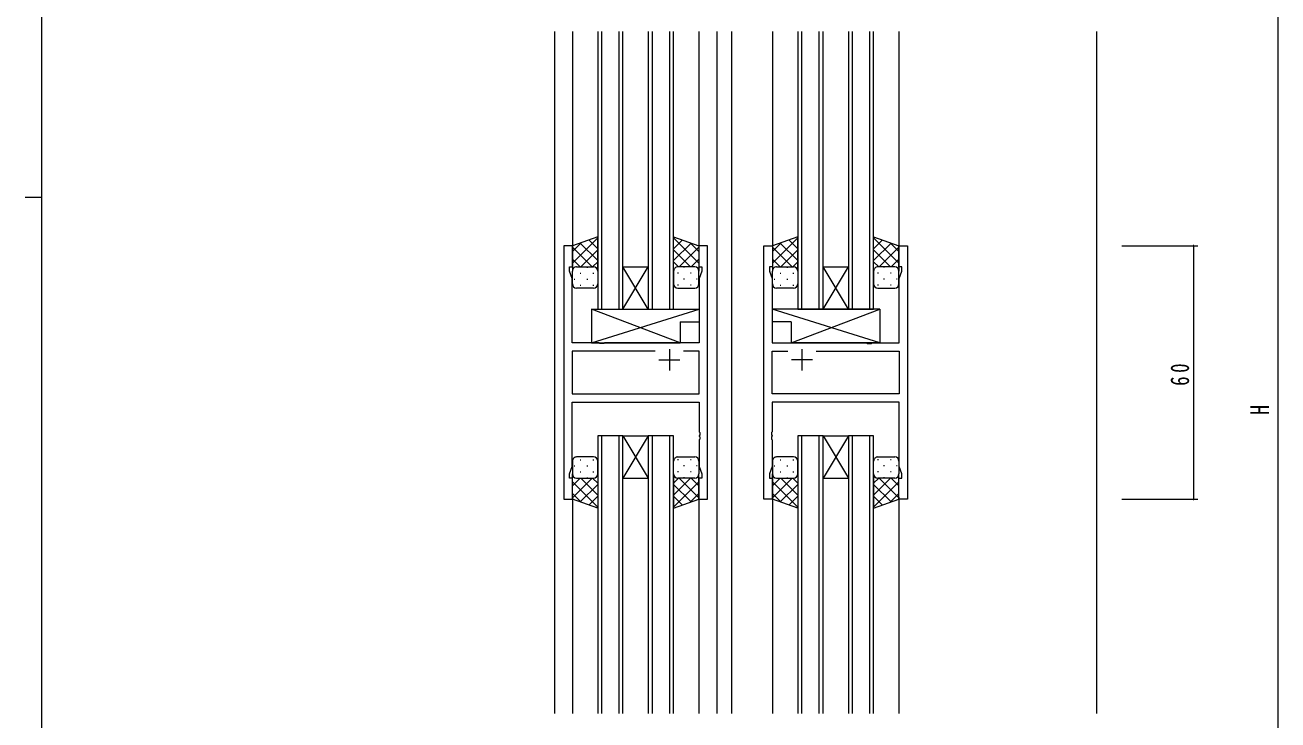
# Model space of a CAD drawing. Units: millimetres, scale not verified. Extents: x -567 to 567, y -403 to 403.
# Drawn here: x -566.7 to -269.8, y -99.7 to 64.8 of the extents above; entities that cross this region are included whole.
import ezdxf
from ezdxf.enums import TextEntityAlignment as Align

# ---------------------------------------------------------------- set-up
doc = ezdxf.new("R2010")
doc.units = ezdxf.units.MM
doc.header["$LTSCALE"] = 2
for name, color, linetype, lineweight in [('0-1_YKK_ZWAK', 7, 'Continuous', 18), ('0-3_YKK_11', 7, 'Continuous', 18), ('0-4_YKK_12', 2, 'Continuous', 18), ('0-6_YKK_13', 4, 'Continuous', 18), ('0-7_YKK_D', 6, 'Continuous', 18)]:
    doc.layers.add(name, color=color, linetype=linetype, lineweight=lineweight)
doc.styles.add('ＭＳ ゴシック', font='')
doc.styles.get('ＭＳ ゴシック').set_extended_font_data('MS Gothic')

msp = doc.modelspace()

# ---------------------------------------------------------------- linework, layer by layer
at = {"layer": '0-1_YKK_ZWAK'}
for p, q in [((-562.726, -350.982), (-562.726, 399.018)), ((-566.726, 24.018), (-562.726, 24.018))]:
    msp.add_line(p, q, dxfattribs=at)
at = {"layer": '0-3_YKK_11'}
for p, q in [((-439.038, 12.518), (-439.038, -47.482)), ((-405.038, -47.482), (-405.038, 12.518)), ((-391.638, -47.482), (-391.638, 12.518)), ((-357.638, 12.518), (-357.638, -47.482)), ((-437.108, -10.482), (-437.108, 4.787)), ((-406.968, 4.787), (-406.968, -10.482)), ((-389.708, 4.787), (-389.708, -10.482)), ((-359.568, -10.482), (-359.568, 4.787)), ((-430.709, -10.482), (-437.108, -10.482)), ((-406.968, -10.482), (-429.368, -10.482)), ((-389.708, -10.482), (-367.309, -10.482)), ((-437.108, -12.412), (-437.108, -22.552)), ((-417.389, -12.412), (-437.108, -12.412)), ((-417.389, -12.412), (-437.108, -12.412)), ((-416.538, -14.482), (-411.538, -14.482)), ((-414.038, -11.982), (-414.038, -16.982)), ((-406.968, -12.412), (-410.688, -12.412)), ((-406.968, -22.552), (-406.968, -12.412)), ((-389.708, -12.412), (-385.989, -12.412)), ((-389.708, -22.552), (-389.708, -12.412)), ((-380.138, -14.482), (-385.138, -14.482)), ((-382.638, -11.982), (-382.638, -16.982)), ((-379.288, -12.412), (-359.568, -12.412)), ((-379.288, -12.412), (-359.568, -12.412)), ((-359.568, -12.412), (-359.568, -22.552)), ((-437.108, -22.552), (-406.968, -22.552)), ((-359.568, -22.552), (-389.708, -22.552)), ((-437.108, -24.482), (-406.968, -24.482)), ((-437.108, -39.751), (-437.108, -24.482)), ((-406.968, -24.482), (-406.968, -31.524)), ((-359.568, -24.482), (-389.708, -24.482)), ((-389.708, -24.482), (-389.708, -31.524)), ((-359.568, -39.751), (-359.568, -24.482)), ((-437.038, -47.482), (-437.038, -42.482)), ((-407.038, -42.482), (-407.038, -47.482)), ((-389.638, -42.482), (-389.638, -47.482)), ((-359.638, -47.482), (-359.638, -42.482)), ((-439.038, -47.482), (-437.038, -47.482)), ((-407.038, -47.482), (-405.038, -47.482)), ((-389.638, -47.482), (-391.638, -47.482)), ((-357.638, -47.482), (-359.638, -47.482))]:
    msp.add_line(p, q, dxfattribs=at)
for points in [[(-437.108, 4.787), (-437.738, 6.518), (-437.738, 7.518), (-437.038, 7.518), (-437.038, 12.518), (-439.038, 12.518)], [(-405.038, 12.518), (-407.038, 12.518), (-407.038, 7.518), (-406.338, 7.518), (-406.338, 6.518), (-406.968, 4.787)], [(-391.638, 12.518), (-389.638, 12.518), (-389.638, 7.518), (-390.338, 7.518), (-390.338, 6.518), (-389.708, 4.787)], [(-359.568, 4.787), (-358.938, 6.518), (-358.938, 7.518), (-359.638, 7.518), (-359.638, 12.518), (-357.638, 12.518)], [(-429.368, -10.482), (-429.559, -10.625), (-430.518, -10.625), (-430.709, -10.482)], [(-367.309, -10.482), (-367.118, -10.625), (-366.159, -10.625), (-365.968, -10.482), (-359.568, -10.482)], [(-406.968, -31.524), (-406.848, -31.707), (-406.848, -32.257), (-406.968, -32.441), (-406.968, -32.524), (-406.848, -32.707), (-406.848, -33.257), (-406.968, -33.441), (-406.968, -39.751), (-406.338, -41.482), (-406.338, -42.482), (-407.038, -42.482)], [(-389.708, -31.524), (-389.828, -31.707), (-389.828, -32.257), (-389.708, -32.441), (-389.708, -32.524), (-389.828, -32.707), (-389.828, -33.257), (-389.708, -33.441), (-389.708, -39.751), (-390.338, -41.482), (-390.338, -42.482), (-389.638, -42.482)], [(-437.038, -42.482), (-437.738, -42.482), (-437.738, -41.482), (-437.108, -39.751)], [(-359.638, -42.482), (-358.938, -42.482), (-358.938, -41.482), (-359.568, -39.751)]]:
    msp.add_lwpolyline(points, dxfattribs=at)
at = {"layer": '0-4_YKK_12'}
for p, q in [((-441.238, 63.268), (-441.238, -98.232)), ((-437.038, 63.268), (-437.038, 12.018)), ((-431.038, 63.268), (-431.038, -2.483)), ((-430.038, -2.483), (-430.038, 63.268)), ((-426.038, 63.268), (-426.038, -2.483)), ((-425.038, -2.483), (-425.038, 63.268)), ((-419.038, 63.268), (-419.038, -2.483)), ((-418.038, -2.483), (-418.038, 63.268)), ((-414.038, 63.268), (-414.038, -2.483)), ((-413.038, -2.483), (-413.038, 63.268)), ((-407.038, 63.268), (-407.038, 12.018)), ((-402.838, 63.268), (-402.838, -98.232)), ((-399.338, 63.268), (-399.338, -98.232)), ((-389.638, 63.268), (-389.638, 12.018)), ((-383.638, 63.268), (-383.638, -2.483)), ((-382.638, -2.483), (-382.638, 63.268)), ((-378.638, 63.268), (-378.638, -2.483)), ((-377.638, -2.483), (-377.638, 63.268)), ((-371.638, 63.268), (-371.638, -2.483)), ((-370.638, -2.483), (-370.638, 63.268)), ((-366.638, 63.268), (-366.638, -2.483)), ((-365.638, -2.483), (-365.638, 63.268)), ((-359.638, 63.268), (-359.638, 12.018)), ((-312.838, 63.268), (-312.838, -98.232)), ((-425.038, 7.517), (-419.038, 7.517)), ((-419.038, -2.483), (-425.038, 7.517)), ((-425.038, -2.483), (-419.038, 7.517)), ((-377.638, 7.517), (-371.638, 7.517)), ((-371.638, -2.483), (-377.638, 7.517)), ((-377.638, -2.483), (-371.638, 7.517)), ((-431.038, -2.483), (-425.038, -2.483)), ((-425.038, -2.483), (-419.038, -2.483)), ((-419.038, -2.483), (-413.038, -2.483)), ((-383.638, -2.483), (-377.638, -2.483)), ((-377.638, -2.483), (-371.638, -2.483)), ((-371.638, -2.483), (-365.638, -2.483)), ((-425.038, -32.483), (-431.038, -32.483)), ((-431.038, -32.483), (-431.038, -98.232)), ((-430.038, -98.232), (-430.038, -32.483)), ((-426.038, -32.483), (-426.038, -98.232)), ((-419.038, -32.483), (-425.038, -42.483)), ((-425.038, -32.483), (-419.038, -42.483)), ((-425.038, -32.483), (-419.038, -32.483)), ((-425.038, -98.232), (-425.038, -32.483)), ((-413.038, -32.483), (-419.038, -32.483)), ((-419.038, -32.483), (-419.038, -98.232)), ((-418.038, -98.232), (-418.038, -32.483)), ((-414.038, -32.483), (-414.038, -98.232)), ((-413.038, -98.232), (-413.038, -32.483)), ((-377.638, -32.483), (-383.638, -32.483)), ((-383.638, -32.483), (-383.638, -98.232)), ((-382.638, -98.232), (-382.638, -32.483)), ((-378.638, -32.483), (-378.638, -98.232)), ((-371.638, -32.483), (-377.638, -42.483)), ((-377.638, -32.483), (-371.638, -42.483)), ((-377.638, -32.483), (-371.638, -32.483)), ((-377.638, -98.232), (-377.638, -32.483)), ((-365.638, -32.483), (-371.638, -32.483)), ((-371.638, -32.483), (-371.638, -98.232)), ((-370.638, -98.232), (-370.638, -32.483)), ((-366.638, -32.483), (-366.638, -98.232)), ((-365.638, -98.232), (-365.638, -32.483)), ((-425.038, -42.483), (-419.038, -42.483)), ((-377.638, -42.483), (-371.638, -42.483)), ((-437.038, -46.982), (-437.038, -98.232)), ((-407.038, -46.982), (-407.038, -98.232)), ((-389.638, -46.982), (-389.638, -98.232)), ((-359.638, -46.982), (-359.638, -98.232))]:
    msp.add_line(p, q, dxfattribs=at)
at = {"layer": '0-6_YKK_13'}
for p, q in [((-431.038, 14.66), (-437.038, 12.518)), ((-431.038, 14.365), (-437.038, 8.365)), ((-434.979, 13.253), (-437.038, 11.194)), ((-437.038, 12.518), (-437.038, 6.518)), ((-437.038, 12.176), (-432.38, 7.518)), ((-435.206, 13.172), (-431.038, 9.005)), ((-433.122, 13.916), (-431.038, 11.833)), ((-431.038, 6.518), (-431.038, 14.66)), ((-413.038, 6.518), (-413.038, 14.66)), ((-413.038, 14.66), (-407.038, 12.518)), ((-413.038, 14.365), (-407.038, 8.365)), ((-410.955, 13.916), (-413.038, 11.833)), ((-408.871, 13.172), (-413.038, 9.005)), ((-407.038, 12.176), (-411.697, 7.518)), ((-409.098, 13.253), (-407.038, 11.194)), ((-407.038, 12.518), (-407.038, 6.518)), ((-383.638, 14.66), (-389.638, 12.518)), ((-383.638, 14.365), (-389.638, 8.365)), ((-387.579, 13.253), (-389.638, 11.194)), ((-389.638, 12.518), (-389.638, 6.518)), ((-389.638, 12.176), (-384.98, 7.518)), ((-387.806, 13.172), (-383.638, 9.005)), ((-385.722, 13.916), (-383.638, 11.833)), ((-383.638, 6.518), (-383.638, 14.66)), ((-365.638, 6.518), (-365.638, 14.66)), ((-365.638, 14.66), (-359.638, 12.518)), ((-365.638, 14.365), (-359.638, 8.365)), ((-363.555, 13.916), (-365.638, 11.833)), ((-361.471, 13.172), (-365.638, 9.005)), ((-359.638, 12.176), (-364.297, 7.518)), ((-361.698, 13.253), (-359.638, 11.194)), ((-359.638, 12.518), (-359.638, 6.518)), ((-437.038, 9.348), (-435.208, 7.518)), ((-431.038, 11.537), (-435.058, 7.518)), ((-413.038, 11.537), (-409.019, 7.518)), ((-407.038, 9.348), (-408.869, 7.518)), ((-389.638, 9.348), (-387.808, 7.518)), ((-383.638, 11.537), (-387.658, 7.518)), ((-365.638, 11.537), (-361.619, 7.518)), ((-359.638, 9.348), (-361.469, 7.518)), ((-437.038, 6.52), (-437.038, 6.52)), ((-437.038, 3.518), (-437.038, 6.518)), ((-436.453, 7.428), (-436.418, 7.428)), ((-436.038, 7.518), (-432.038, 7.518)), ((-435.203, 6.013), (-435.003, 6.013)), ((-433.588, 7.428), (-433.388, 7.428)), ((-431.038, 8.708), (-432.229, 7.518)), ((-432.173, 6.013), (-431.973, 6.013)), ((-431.038, 6.518), (-431.038, 3.518)), ((-413.038, 8.708), (-411.848, 7.518)), ((-413.038, 6.518), (-413.038, 3.518)), ((-411.903, 6.013), (-412.103, 6.013)), ((-408.038, 7.518), (-412.038, 7.518)), ((-410.488, 7.428), (-410.688, 7.428)), ((-408.873, 6.013), (-409.073, 6.013)), ((-407.624, 7.428), (-407.658, 7.428)), ((-407.038, 6.52), (-407.038, 6.52)), ((-407.038, 3.518), (-407.038, 6.518)), ((-389.638, 6.52), (-389.638, 6.52)), ((-389.638, 3.518), (-389.638, 6.518)), ((-389.053, 7.428), (-389.018, 7.428)), ((-388.638, 7.518), (-384.638, 7.518)), ((-387.803, 6.013), (-387.603, 6.013)), ((-386.188, 7.428), (-385.988, 7.428)), ((-383.638, 8.708), (-384.829, 7.518)), ((-384.773, 6.013), (-384.573, 6.013)), ((-383.638, 6.518), (-383.638, 3.518)), ((-365.638, 8.708), (-364.448, 7.518)), ((-365.638, 6.518), (-365.638, 3.518)), ((-364.503, 6.013), (-364.703, 6.013)), ((-360.638, 7.518), (-364.638, 7.518)), ((-363.088, 7.428), (-363.288, 7.428)), ((-361.473, 6.013), (-361.673, 6.013)), ((-360.224, 7.428), (-360.258, 7.428)), ((-359.638, 6.52), (-359.638, 6.52)), ((-359.638, 3.518), (-359.638, 6.518)), ((-436.618, 4.598), (-436.418, 4.598)), ((-435.203, 3.183), (-435.003, 3.183)), ((-433.588, 4.598), (-433.388, 4.598)), ((-432.173, 3.183), (-431.973, 3.183)), ((-411.903, 3.183), (-412.103, 3.183)), ((-410.488, 4.598), (-410.688, 4.598)), ((-408.873, 3.183), (-409.073, 3.183)), ((-407.458, 4.598), (-407.658, 4.598)), ((-389.218, 4.598), (-389.018, 4.598)), ((-387.803, 3.183), (-387.603, 3.183)), ((-386.188, 4.598), (-385.988, 4.598)), ((-384.773, 3.183), (-384.573, 3.183)), ((-364.503, 3.183), (-364.703, 3.183)), ((-363.088, 4.598), (-363.288, 4.598)), ((-361.473, 3.183), (-361.673, 3.183)), ((-360.058, 4.598), (-360.258, 4.598)), ((-432.038, 2.518), (-436.038, 2.518)), ((-412.038, 2.518), (-408.038, 2.518)), ((-384.638, 2.518), (-388.638, 2.518)), ((-364.638, 2.518), (-360.638, 2.518)), ((-432.464, -2.483), (-432.464, -10.482)), ((-411.464, -10.482), (-432.464, -2.483)), ((-432.464, -10.482), (-406.968, -2.483)), ((-432.464, -2.483), (-406.968, -2.483)), ((-406.968, -2.483), (-406.968, -5.483)), ((-389.708, -2.483), (-389.708, -5.483)), ((-364.213, -10.482), (-389.708, -2.483)), ((-364.213, -2.483), (-389.708, -2.483)), ((-385.213, -10.482), (-364.213, -2.483)), ((-364.213, -2.483), (-364.213, -10.482)), ((-411.464, -5.483), (-411.464, -10.482)), ((-411.464, -5.483), (-406.968, -5.483)), ((-385.213, -5.483), (-389.708, -5.483)), ((-385.213, -5.483), (-385.213, -10.482)), ((-432.464, -10.482), (-411.464, -10.482)), ((-364.213, -10.482), (-385.213, -10.482)), ((-437.038, -38.482), (-437.038, -41.482)), ((-432.038, -37.482), (-436.038, -37.482)), ((-435.203, -38.147), (-435.003, -38.147)), ((-432.173, -38.147), (-431.973, -38.147)), ((-431.038, -41.482), (-431.038, -38.482)), ((-413.038, -41.482), (-413.038, -38.482)), ((-411.903, -38.147), (-412.103, -38.147)), ((-412.038, -37.482), (-408.038, -37.482)), ((-408.873, -38.147), (-409.073, -38.147)), ((-407.038, -38.482), (-407.038, -41.482)), ((-389.638, -38.482), (-389.638, -41.482)), ((-384.638, -37.482), (-388.638, -37.482)), ((-387.803, -38.147), (-387.603, -38.147)), ((-384.773, -38.147), (-384.573, -38.147)), ((-383.638, -41.482), (-383.638, -38.482)), ((-365.638, -41.482), (-365.638, -38.482)), ((-364.503, -38.147), (-364.703, -38.147)), ((-364.638, -37.482), (-360.638, -37.482)), ((-361.473, -38.147), (-361.673, -38.147)), ((-359.638, -38.482), (-359.638, -41.482)), ((-437.038, -47.482), (-437.038, -41.482)), ((-437.038, -41.484), (-437.038, -41.484)), ((-436.618, -39.562), (-436.418, -39.562)), ((-435.203, -40.977), (-435.003, -40.977)), ((-433.588, -39.562), (-433.388, -39.562)), ((-432.173, -40.977), (-431.973, -40.977)), ((-431.038, -41.482), (-431.038, -49.625)), ((-413.038, -41.482), (-413.038, -49.625)), ((-411.903, -40.977), (-412.103, -40.977)), ((-410.488, -39.562), (-410.688, -39.562)), ((-408.873, -40.977), (-409.073, -40.977)), ((-407.458, -39.562), (-407.658, -39.562)), ((-407.038, -47.482), (-407.038, -41.482)), ((-407.038, -41.484), (-407.038, -41.484)), ((-389.638, -47.482), (-389.638, -41.482)), ((-389.638, -41.484), (-389.638, -41.484)), ((-389.218, -39.562), (-389.018, -39.562)), ((-387.803, -40.977), (-387.603, -40.977)), ((-386.188, -39.562), (-385.988, -39.562)), ((-384.773, -40.977), (-384.573, -40.977)), ((-383.638, -41.482), (-383.638, -49.625)), ((-365.638, -41.482), (-365.638, -49.625)), ((-364.503, -40.977), (-364.703, -40.977)), ((-363.088, -39.562), (-363.288, -39.562)), ((-361.473, -40.977), (-361.673, -40.977)), ((-360.058, -39.562), (-360.258, -39.562)), ((-359.638, -47.482), (-359.638, -41.482)), ((-359.638, -41.484), (-359.638, -41.484)), ((-437.038, -47.141), (-432.38, -42.482)), ((-437.038, -44.313), (-435.208, -42.482)), ((-431.038, -49.33), (-437.038, -43.33)), ((-436.453, -42.392), (-436.418, -42.392)), ((-436.038, -42.482), (-432.038, -42.482)), ((-435.206, -48.137), (-431.038, -43.97)), ((-431.038, -46.502), (-435.058, -42.482)), ((-433.588, -42.392), (-433.388, -42.392)), ((-431.038, -43.673), (-432.229, -42.482)), ((-413.038, -43.673), (-411.848, -42.482)), ((-413.038, -46.502), (-409.019, -42.482)), ((-413.038, -49.33), (-407.038, -43.33)), ((-408.871, -48.137), (-413.038, -43.97)), ((-408.038, -42.482), (-412.038, -42.482)), ((-407.038, -47.141), (-411.697, -42.482)), ((-410.488, -42.392), (-410.688, -42.392)), ((-407.038, -44.313), (-408.869, -42.482)), ((-407.624, -42.392), (-407.658, -42.392)), ((-389.638, -44.313), (-387.808, -42.482)), ((-389.638, -47.141), (-384.98, -42.482)), ((-383.638, -49.33), (-389.638, -43.33)), ((-389.053, -42.392), (-389.018, -42.392)), ((-388.638, -42.482), (-384.638, -42.482)), ((-387.806, -48.137), (-383.638, -43.97)), ((-383.638, -46.502), (-387.658, -42.482)), ((-386.188, -42.392), (-385.988, -42.392)), ((-383.638, -43.673), (-384.829, -42.482)), ((-365.638, -43.673), (-364.448, -42.482)), ((-365.638, -46.502), (-361.619, -42.482)), ((-365.638, -49.33), (-359.638, -43.33)), ((-361.471, -48.137), (-365.638, -43.97)), ((-360.638, -42.482), (-364.638, -42.482)), ((-359.638, -47.141), (-364.297, -42.482)), ((-363.088, -42.392), (-363.288, -42.392)), ((-359.638, -44.313), (-361.469, -42.482)), ((-360.224, -42.392), (-360.258, -42.392)), ((-434.979, -48.218), (-437.038, -46.158)), ((-431.038, -49.625), (-437.038, -47.482)), ((-433.122, -48.881), (-431.038, -46.798)), ((-410.955, -48.881), (-413.038, -46.798)), ((-413.038, -49.625), (-407.038, -47.482)), ((-409.098, -48.218), (-407.038, -46.158)), ((-387.579, -48.218), (-389.638, -46.158)), ((-383.638, -49.625), (-389.638, -47.482)), ((-385.722, -48.881), (-383.638, -46.798)), ((-363.555, -48.881), (-365.638, -46.798)), ((-365.638, -49.625), (-359.638, -47.482)), ((-361.698, -48.218), (-359.638, -46.158))]:
    msp.add_line(p, q, dxfattribs=at)
for centre, start, end in [((-436.038, 6.518), 89.9999, 179.9999), ((-432.038, 6.518), 359.9999, 89.9999), ((-412.038, 6.518), 90.0001, 180.0001), ((-408.038, 6.518), 0.0001, 90.0001), ((-388.638, 6.518), 89.9999, 179.9999), ((-384.638, 6.518), 359.9999, 89.9999), ((-364.638, 6.518), 90.0001, 180.0001), ((-360.638, 6.518), 0.0001, 90.0001), ((-436.038, 3.518), 179.9999, 269.9999), ((-432.038, 3.518), 269.9999, 359.9999), ((-412.038, 3.518), 180.0001, 270.0001), ((-408.038, 3.518), 270.0001, 0.0001), ((-388.638, 3.518), 179.9999, 269.9999), ((-384.638, 3.518), 269.9999, 359.9999), ((-364.638, 3.518), 180.0001, 270.0001), ((-360.638, 3.518), 270.0001, 0.0001), ((-436.038, -38.482), 90.0001, 180.0001), ((-432.038, -38.482), 0.0001, 90.0001), ((-412.038, -38.482), 89.9999, 179.9999), ((-408.038, -38.482), 359.9999, 89.9999), ((-388.638, -38.482), 90.0001, 180.0001), ((-384.638, -38.482), 0.0001, 90.0001), ((-364.638, -38.482), 89.9999, 179.9999), ((-360.638, -38.482), 359.9999, 89.9999), ((-436.038, -41.482), 180.0001, 270.0001), ((-432.038, -41.482), 270.0001, 0.0001), ((-412.038, -41.482), 179.9999, 269.9999), ((-408.038, -41.482), 269.9999, 359.9999), ((-388.638, -41.482), 180.0001, 270.0001), ((-384.638, -41.482), 270.0001, 0.0001), ((-364.638, -41.482), 179.9999, 269.9999), ((-360.638, -41.482), 269.9999, 359.9999)]:
    msp.add_arc(centre, 1, start, end, dxfattribs=at)
at = {"layer": '0-7_YKK_D'}
for p, q in [((-269.838, 167.018), (-269.838, -218.982)), ((-306.838, 12.518), (-288.838, 12.518)), ((-289.838, 12.518), (-289.838, -47.482)), ((-306.838, -47.482), (-288.838, -47.482))]:
    msp.add_line(p, q, dxfattribs=at)
for centre, start, end in [((-289.838, 12.518), 90, 270), ((-289.838, 12.518), 270, 90), ((-289.838, -47.482), 90, 270), ((-289.838, -47.482), 270, 90)]:
    msp.add_arc(centre, 0.106, start, end, dxfattribs=at)

# ---------------------------------------------------------------- texts
at = {"layer": '0-7_YKK_D', "color": 7, "style": 'ＭＳ ゴシック', "width": 0.8}
msp.add_text('H', height=4.399, rotation=90, dxfattribs=at).set_placement((-270.638, -27.53), align=Align.BOTTOM_LEFT)
at = {"layer": '0-7_YKK_D', "color": 7, "insert": (-290.838, -20.65), "char_height": 4.399, "attachment_point": 7, "rotation": 90, "style": 'ＭＳ ゴシック'}
msp.add_mtext('\\T1.37;\\W0.75;60', dxfattribs=at)

doc.saveas('drawing.dxf')
